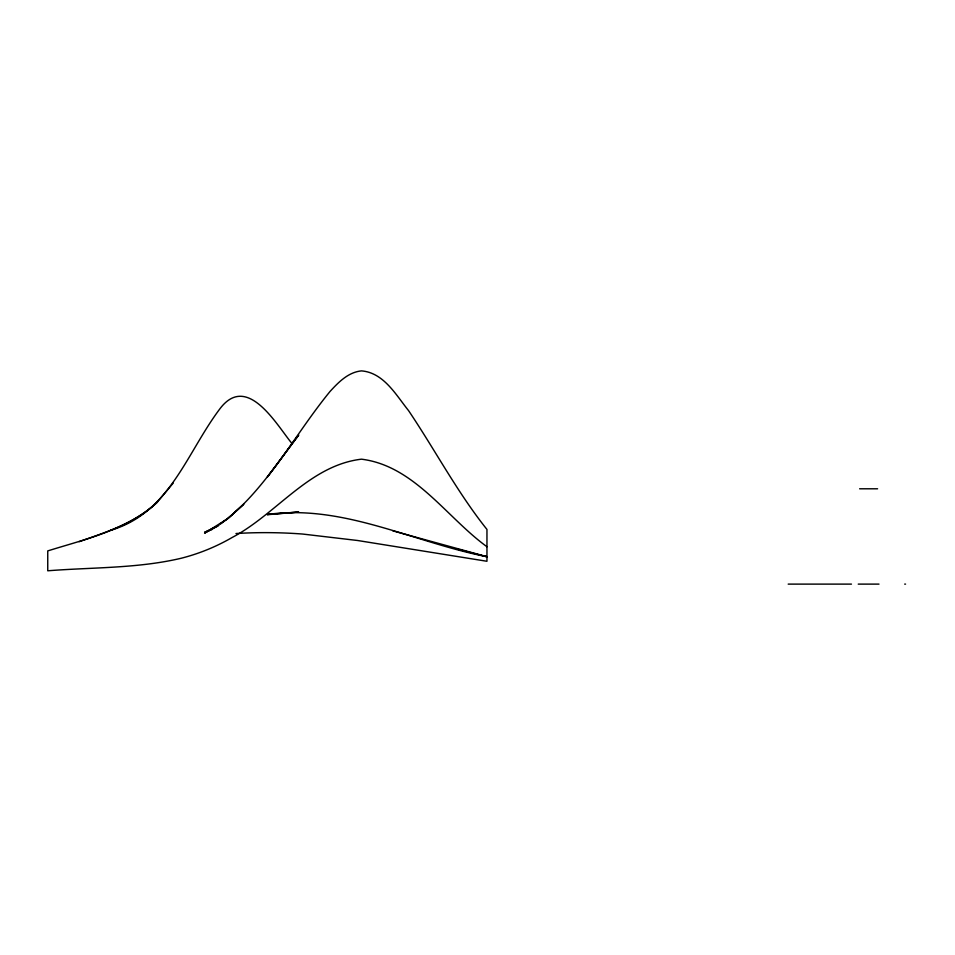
<?xml version="1.0" encoding="UTF-8"?>
<svg xmlns="http://www.w3.org/2000/svg" width="955" height="955" viewBox="0 0 955 955"><rect width="100%" height="100%" fill="white"/><g stroke="black" fill="none" stroke-linecap="round" stroke-linejoin="round"><path stroke-width="1.43" d="M173.237 483.051L157.551 501.829M217.68 526.121L204.609 533.153L228.138 518.362L243.823 504.097L228.138 518.338L220.295 523.997C252.8 500.707 274.897 466.35 298.724 435.026L267.352 476.987C289.234 449.16 307.665 418.768 330.096 391.395C338.559 382.179 348.324 372.163 361.468 370.886C383.767 372.617 396.027 395.06 408.525 410.566C435.05 449.948 457.254 492.255 486.955 529.44L486.955 561.277L357.552 540.494L302.651 534.048A492.219 492.219 0 0 0 235.981 533.523M218.993 525.346L204.609 532.281L212.452 529.285M79.122 541.712C106.745 531.911 135.944 522.815 157.551 501.96C127.397 529.87 85.843 539.026 47.75 550.904L47.75 570.792C92.205 567.258 137.436 568.571 181.08 558.281A199.392 199.392 0 0 0 232.077 537.522C276.592 514.148 309.181 465.383 361.468 459.176C414.542 465.837 446.343 517.276 486.955 546.738M110.494 530.335C169.978 512.942 186.488 452.837 220.295 408.286C247.739 372.737 277.057 425.679 292.266 443.872M267.352 514.709L298.724 512.023L267.352 514.482C343.394 503.786 413.993 542.643 486.955 556.693L392.839 530.861M859.619 488.793L877.597 488.793M788.185 584.114L851.466 584.114M858.235 584.114L878.994 584.114M904.683 584.114L905.555 584.114M455.583 548.648L486.955 556.849"/></g></svg>
